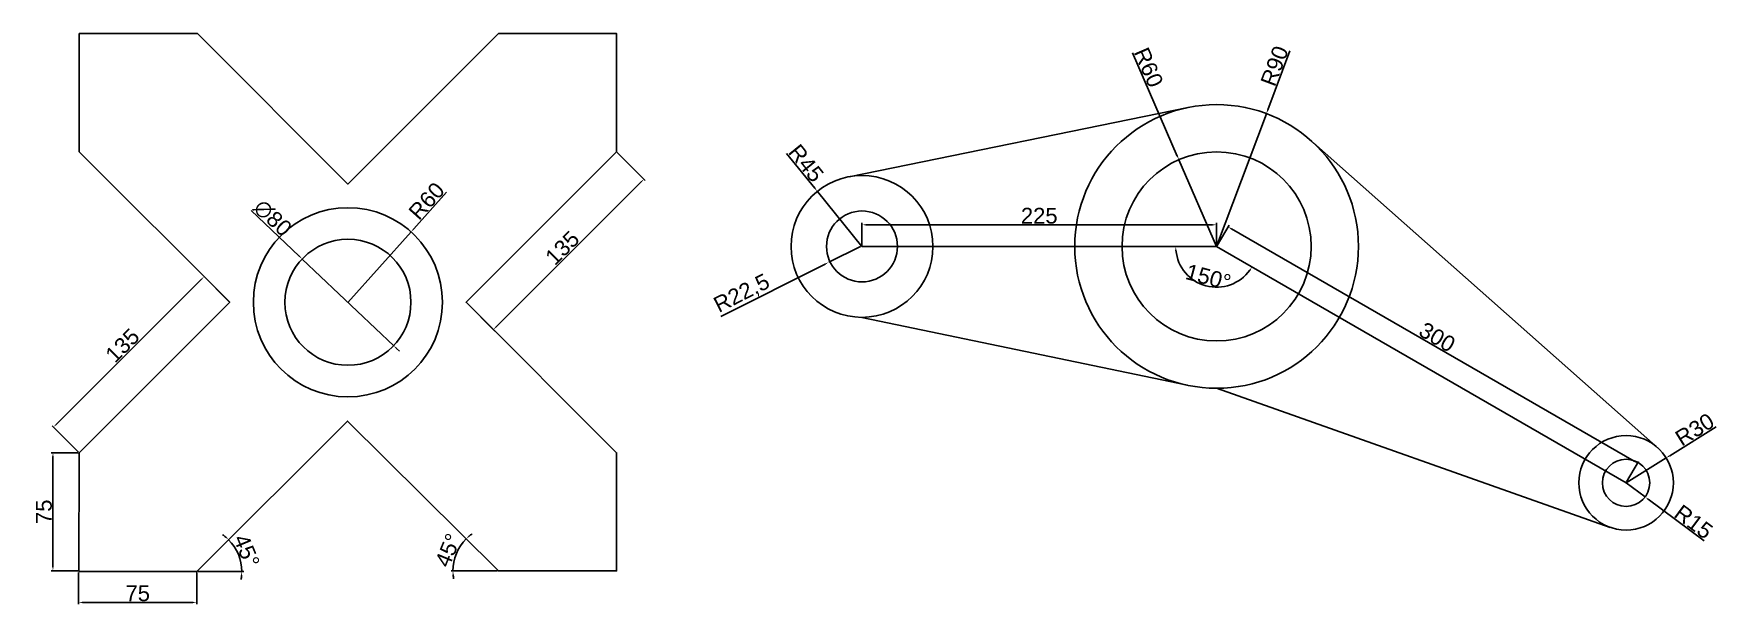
# Model space of a CAD drawing. Header units: millimetres. Extents: x 1484 to 6560, y 1637 to 2010.
# Drawn here: x 3124 to 4191, y 1637 to 2000 of the extents above; entities that cross this region are included whole.
import ezdxf

# ---------------------------------------------------------------- set-up
doc = ezdxf.new("R2010")
doc.units = ezdxf.units.MM
doc.styles.get("Standard").update_dxf_attribs({"font": 'arial.ttf'})
doc.dimstyles.new('ISO-25', dxfattribs={"dimtxt": 4, "dimasz": 2.5, "dimexe": 1.25, "dimexo": 0.625, "dimtad": 1, "dimtxsty": 'Standard', "dimcen": 2.5, "dimclrd": 1, "dimclrt": 4, "dimadec": 0, "dimazin": 0, "dimtfac": 1, "dimtmove": 0, "dimatfit": 3, "dimfxl": 1, "dimtfillclr": 6, "dimarcsym": 0})

# ---------------------------------------------------------------- blocks, each defined once
blk = doc.blocks.new('*D54')
at = {"color": 0, "linetype": 'Continuous', "lineweight": -2, "transparency": 16777216}
for p, q in [((3152.1, 1657.7), (3152.1, 1637.5)), ((3227.1, 1657.7), (3227.1, 1637.5))]:
    blk.add_line(p, q, dxfattribs=at)
at = {"color": 1, "linetype": 'Continuous', "lineweight": -2, "transparency": 16777216}
blk.add_line((3154.6, 1638.7), (3224.6, 1638.7), dxfattribs=at)
at = {"color": 1, "linetype": 'Continuous', "transparency": 16777216}
for points in [[(3154.6, 1639.1), (3154.6, 1638.3), (3152.1, 1638.7)], [(3224.6, 1639.1), (3224.6, 1638.3), (3227.1, 1638.7)]]:
    blk.add_solid(points, dxfattribs=at)
at = {"layer": 'Defpoints', "color": 0, "linetype": 'Continuous', "transparency": 16777216}
for p in [(3152.1, 1658.3), (3227.1, 1658.3), (3227.1, 1638.7)]:
    blk.add_point(p, dxfattribs=at)
at = {"color": 4, "linetype": 'Continuous', "transparency": 16777216, "insert": (3189.6, 1644.4), "char_height": 10, "attachment_point": 5}
blk.add_mtext('75', dxfattribs=at)
blk = doc.blocks.new('*D55')
at = {"color": 0, "linetype": 'Continuous', "lineweight": -2, "transparency": 16777216}
for p, q in [((3151.9, 1733.7), (3134.6, 1733.7)), ((3151.9, 1658.7), (3134.6, 1658.7))]:
    blk.add_line(p, q, dxfattribs=at)
at = {"color": 1, "linetype": 'Continuous', "lineweight": -2, "transparency": 16777216}
blk.add_line((3135.8, 1731.2), (3135.8, 1661.2), dxfattribs=at)
at = {"color": 1, "linetype": 'Continuous', "transparency": 16777216}
for points in [[(3135.4, 1731.2), (3136.2, 1731.2), (3135.8, 1733.7)], [(3135.4, 1661.2), (3136.2, 1661.2), (3135.8, 1658.7)]]:
    blk.add_solid(points, dxfattribs=at)
at = {"layer": 'Defpoints', "color": 0, "linetype": 'Continuous', "transparency": 16777216}
for p in [(3152.5, 1733.7), (3135.8, 1658.7), (3152.5, 1658.7)]:
    blk.add_point(p, dxfattribs=at)
at = {"color": 4, "linetype": 'Continuous', "transparency": 16777216, "insert": (3130.1, 1696.2), "char_height": 10, "attachment_point": 5, "rotation": 90}
blk.add_mtext('75', dxfattribs=at)
blk = doc.blocks.new('*D56')
at = {"color": 1, "linetype": 'Continuous', "lineweight": -2, "transparency": 16777216}
blk.add_line((3138, 1751.7), (3229.9, 1843.6), dxfattribs=at)
at = {"color": 0, "linetype": 'Continuous', "lineweight": -2, "transparency": 16777216}
for p, q in [((3247.5, 1829.6), (3230.8, 1846.3)), ((3152.1, 1734.1), (3135.3, 1750.8))]:
    blk.add_line(p, q, dxfattribs=at)
at = {"color": 1, "linetype": 'Continuous', "transparency": 16777216}
for points in [[(3229.6, 1843.9), (3230.2, 1843.4), (3231.7, 1845.4)], [(3137.7, 1752), (3138.3, 1751.4), (3136.2, 1750)]]:
    blk.add_solid(points, dxfattribs=at)
at = {"layer": 'Defpoints', "color": 0, "linetype": 'Continuous', "transparency": 16777216}
for p in [(3231.7, 1845.4), (3248, 1829.1), (3152.5, 1733.7)]:
    blk.add_point(p, dxfattribs=at)
at = {"color": 4, "linetype": 'Continuous', "transparency": 16777216, "insert": (3179.9, 1801.7), "char_height": 10, "attachment_point": 5, "rotation": 45}
blk.add_mtext('135', dxfattribs=at)
blk = doc.blocks.new('*D57')
at = {"color": 1, "linetype": 'Continuous', "lineweight": -2, "transparency": 16777216}
for p, q in [((3385.5, 1899), (3364.7, 1875.7)), ((3323, 1829.1), (3363, 1873.8))]:
    blk.add_line(p, q, dxfattribs=at)
at = {"color": 1, "linetype": 'Continuous', "transparency": 16777216}
blk.add_solid([(3364.4, 1876), (3365, 1875.4), (3363, 1873.8)], dxfattribs=at)
at = {"layer": 'Defpoints', "color": 0, "linetype": 'Continuous', "transparency": 16777216}
for p in [(3363, 1873.8), (3323, 1829.1)]:
    blk.add_point(p, dxfattribs=at)
at = {"color": 4, "linetype": 'Continuous', "transparency": 16777216, "insert": (3372.9, 1893.4), "char_height": 10, "attachment_point": 5, "rotation": 48.1247}
blk.add_mtext('R60', dxfattribs=at)
blk = doc.blocks.new('*D58')
at = {"color": 1, "linetype": 'Continuous', "lineweight": -2, "transparency": 16777216}
for p, q in [((3261.5, 1887.3), (3292.1, 1858.4)), ((3352, 1801.6), (3293.9, 1856.6)), ((3353.8, 1799.9), (3355.6, 1798.2))]:
    blk.add_line(p, q, dxfattribs=at)
at = {"color": 1, "linetype": 'Continuous', "transparency": 16777216}
for points in [[(3292.4, 1858.7), (3291.8, 1858.1), (3293.9, 1856.6)], [(3354.1, 1800.2), (3353.5, 1799.6), (3352, 1801.6)]]:
    blk.add_solid(points, dxfattribs=at)
at = {"layer": 'Defpoints', "color": 0, "linetype": 'Continuous', "transparency": 16777216}
for p in [(3293.9, 1856.6), (3352, 1801.6)]:
    blk.add_point(p, dxfattribs=at)
at = {"color": 4, "linetype": 'Continuous', "transparency": 16777216, "insert": (3275.2, 1882.6), "char_height": 10, "attachment_point": 5, "rotation": 316.5592}
blk.add_mtext('∅80', dxfattribs=at)
blk = doc.blocks.new('*D59')
at = {"color": 0, "linetype": 'Continuous', "lineweight": -2, "transparency": 16777216}
blk.add_line((3227.8, 1658.3), (3256.9, 1658.3), dxfattribs=at)
at = {"color": 1, "linetype": 'Continuous', "lineweight": -2, "transparency": 16777216}
for start, end in [(50.0285, 55.057), (0, 45), (349.943, 354.9715)]:
    blk.add_arc((3227.1, 1658.3), 28.5, start, end, dxfattribs=at)
at = {"color": 1, "linetype": 'Continuous', "transparency": 16777216}
for points in [[(3245.7, 1680.5), (3245.2, 1679.8), (3247.3, 1678.5)], [(3255.1, 1655.8), (3255.9, 1655.8), (3255.6, 1658.3)]]:
    blk.add_solid(points, dxfattribs=at)
at = {"layer": 'Defpoints', "color": 0, "linetype": 'Continuous', "transparency": 16777216}
for p in [(3322.6, 1753.8), (3254.7, 1665.7), (3152.1, 1658.3), (3227.1, 1658.3), (3227.1, 1658.3)]:
    blk.add_point(p, dxfattribs=at)
at = {"color": 4, "linetype": 'Continuous', "transparency": 16777216, "insert": (3258.7, 1671.4), "char_height": 10, "attachment_point": 5, "rotation": 292.5}
blk.add_mtext('45°', dxfattribs=at)
blk = doc.blocks.new('*D60')
at = {"color": 0, "linetype": 'Continuous', "lineweight": -2, "transparency": 16777216}
blk.add_line((3417.8, 1658.7), (3388.4, 1658.7), dxfattribs=at)
at = {"color": 1, "linetype": 'Continuous', "lineweight": -2, "transparency": 16777216}
for start, end in [(135.2191, 180), (125.2693, 130.2442), (184.9749, 189.9498)]:
    blk.add_arc((3418.4, 1658.7), 28.8, start, end, dxfattribs=at)
at = {"color": 1, "linetype": 'Continuous', "transparency": 16777216}
for points in [[(3400.1, 1680.4), (3399.5, 1681), (3398, 1679)], [(3389.3, 1656.2), (3390.1, 1656.2), (3389.6, 1658.7)]]:
    blk.add_solid(points, dxfattribs=at)
at = {"layer": 'Defpoints', "color": 0, "linetype": 'Continuous', "transparency": 16777216}
for p in [(3322.6, 1753.8), (3393.4, 1673), (3418.4, 1658.7), (3418.4, 1658.7), (3493.4, 1658.7)]:
    blk.add_point(p, dxfattribs=at)
at = {"color": 4, "linetype": 'Continuous', "transparency": 16777216, "insert": (3386.5, 1671.8), "char_height": 10, "attachment_point": 5, "rotation": 67.6095}
blk.add_mtext('45°', dxfattribs=at)
blk = doc.blocks.new('*D61')
at = {"color": 0, "linetype": 'Continuous', "lineweight": -2, "transparency": 16777216}
for p, q in [((3493.9, 1924.2), (3511.6, 1906.4)), ((3398.4, 1828.7), (3416.2, 1810.9))]:
    blk.add_line(p, q, dxfattribs=at)
at = {"color": 1, "linetype": 'Continuous', "lineweight": -2, "transparency": 16777216}
blk.add_line((3509, 1905.5), (3417.1, 1813.6), dxfattribs=at)
at = {"color": 1, "linetype": 'Continuous', "transparency": 16777216}
for points in [[(3508.7, 1905.8), (3509.3, 1905.2), (3510.8, 1907.3)], [(3416.8, 1813.9), (3417.4, 1813.3), (3415.3, 1811.8)]]:
    blk.add_solid(points, dxfattribs=at)
at = {"layer": 'Defpoints', "color": 0, "linetype": 'Continuous', "transparency": 16777216}
for p in [(3493.4, 1924.6), (3398, 1829.1), (3415.3, 1811.8)]:
    blk.add_point(p, dxfattribs=at)
at = {"color": 4, "linetype": 'Continuous', "transparency": 16777216, "insert": (3459, 1863.6), "char_height": 10, "attachment_point": 5, "rotation": 45}
blk.add_mtext('135', dxfattribs=at)
blk = doc.blocks.new('*D62')
at = {"color": 0, "linetype": 'Continuous', "lineweight": -2, "transparency": 16777216}
for p, q in [((3649.1, 1865.2), (3649.1, 1879.5)), ((3874.1, 1865.2), (3874.1, 1879.5))]:
    blk.add_line(p, q, dxfattribs=at)
at = {"color": 1, "linetype": 'Continuous', "lineweight": -2, "transparency": 16777216}
blk.add_line((3651.6, 1878.3), (3871.6, 1878.3), dxfattribs=at)
at = {"color": 1, "linetype": 'Continuous', "transparency": 16777216}
for points in [[(3651.6, 1878.7), (3651.6, 1877.9), (3649.1, 1878.3)], [(3871.6, 1878.7), (3871.6, 1877.9), (3874.1, 1878.3)]]:
    blk.add_solid(points, dxfattribs=at)
at = {"layer": 'Defpoints', "color": 0, "linetype": 'Continuous', "transparency": 16777216}
for p in [(3874.1, 1878.3), (3649.1, 1864.6), (3874.1, 1864.6)]:
    blk.add_point(p, dxfattribs=at)
at = {"color": 4, "linetype": 'Continuous', "transparency": 16777216, "insert": (3761.6, 1884), "char_height": 10, "attachment_point": 5}
blk.add_mtext('225', dxfattribs=at)
blk = doc.blocks.new('*D63')
at = {"color": 0, "linetype": 'Continuous', "lineweight": -2, "transparency": 16777216}
for p, q in [((3874.4, 1865.1), (3882, 1878.1)), ((4134.3, 1715.1), (4141.8, 1728.1))]:
    blk.add_line(p, q, dxfattribs=at)
at = {"color": 1, "linetype": 'Continuous', "lineweight": -2, "transparency": 16777216}
blk.add_line((3883.5, 1875.8), (4139, 1728.3), dxfattribs=at)
at = {"color": 1, "linetype": 'Continuous', "transparency": 16777216}
for points in [[(3883.7, 1876.1), (3883.3, 1875.4), (3881.3, 1877)], [(4139.2, 1728.6), (4138.8, 1727.9), (4141.1, 1727)]]:
    blk.add_solid(points, dxfattribs=at)
at = {"layer": 'Defpoints', "color": 0, "linetype": 'Continuous', "transparency": 16777216}
for p in [(3874.1, 1864.6), (4141.1, 1727), (4133.9, 1714.6)]:
    blk.add_point(p, dxfattribs=at)
at = {"color": 4, "linetype": 'Continuous', "transparency": 16777216, "insert": (4014.1, 1807), "char_height": 10, "attachment_point": 5, "rotation": 330}
blk.add_mtext('300', dxfattribs=at)
blk = doc.blocks.new('*D64')
at = {"color": 1, "linetype": 'Continuous', "lineweight": -2, "transparency": 16777216}
for p, q in [((3601.3, 1923.6), (3619.2, 1901.5)), ((3649.1, 1864.6), (3620.8, 1899.5))]:
    blk.add_line(p, q, dxfattribs=at)
at = {"color": 1, "linetype": 'Continuous', "transparency": 16777216}
blk.add_solid([(3619.6, 1901.7), (3618.9, 1901.2), (3620.8, 1899.5)], dxfattribs=at)
at = {"layer": 'Defpoints', "color": 0, "linetype": 'Continuous', "transparency": 16777216}
for p in [(3620.8, 1899.5), (3649.1, 1864.6)]:
    blk.add_point(p, dxfattribs=at)
at = {"color": 4, "linetype": 'Continuous', "transparency": 16777216, "insert": (3613.7, 1917.4), "char_height": 10, "attachment_point": 5, "rotation": 309.0035}
blk.add_mtext('R45', dxfattribs=at)
blk = doc.blocks.new('*D65')
at = {"color": 1, "linetype": 'Continuous', "lineweight": -2, "transparency": 16777216}
for p, q in [((3648.1, 1864.6), (3628, 1854.5)), ((3559.6, 1820.1), (3625.7, 1853.3))]:
    blk.add_line(p, q, dxfattribs=at)
at = {"color": 1, "linetype": 'Continuous', "transparency": 16777216}
blk.add_solid([(3625.5, 1853.7), (3625.9, 1853), (3628, 1854.5)], dxfattribs=at)
at = {"layer": 'Defpoints', "color": 0, "linetype": 'Continuous', "transparency": 16777216}
for p in [(3648.1, 1864.6), (3628, 1854.5)]:
    blk.add_point(p, dxfattribs=at)
at = {"color": 4, "linetype": 'Continuous', "transparency": 16777216, "insert": (3573.1, 1834.3), "char_height": 10, "attachment_point": 5, "rotation": 26.6833}
blk.add_mtext('R22,5', dxfattribs=at)
blk = doc.blocks.new('*D66')
at = {"color": 1, "linetype": 'Continuous', "lineweight": -2, "transparency": 16777216}
for p, q in [((3920.7, 1988.8), (3906.6, 1951.2)), ((3874.1, 1864.6), (3905.7, 1948.8))]:
    blk.add_line(p, q, dxfattribs=at)
at = {"color": 1, "linetype": 'Continuous', "transparency": 16777216}
blk.add_solid([(3906.2, 1951.3), (3907, 1951), (3905.7, 1948.8)], dxfattribs=at)
at = {"layer": 'Defpoints', "color": 0, "linetype": 'Continuous', "transparency": 16777216}
for p in [(3905.7, 1948.8), (3874.1, 1864.6)]:
    blk.add_point(p, dxfattribs=at)
at = {"color": 4, "linetype": 'Continuous', "transparency": 16777216, "insert": (3910.9, 1979.1), "char_height": 10, "attachment_point": 5, "rotation": 69.4599}
blk.add_mtext('R90', dxfattribs=at)
blk = doc.blocks.new('*D67')
at = {"color": 1, "linetype": 'Continuous', "lineweight": -2, "transparency": 16777216}
for p, q in [((3820.8, 1987.5), (3849.2, 1921.9)), ((3874.1, 1864.6), (3850.2, 1919.6))]:
    blk.add_line(p, q, dxfattribs=at)
at = {"color": 1, "linetype": 'Continuous', "transparency": 16777216}
blk.add_solid([(3849.6, 1922.1), (3848.9, 1921.7), (3850.2, 1919.6)], dxfattribs=at)
at = {"layer": 'Defpoints', "color": 0, "linetype": 'Continuous', "transparency": 16777216}
for p in [(3850.2, 1919.6), (3874.1, 1864.6)]:
    blk.add_point(p, dxfattribs=at)
at = {"color": 4, "linetype": 'Continuous', "transparency": 16777216, "insert": (3831, 1978.2), "char_height": 10, "attachment_point": 5, "rotation": 293.4677}
blk.add_mtext('R60', dxfattribs=at)
blk = doc.blocks.new('*D68')
at = {"color": 1, "linetype": 'Continuous', "lineweight": -2, "transparency": 16777216}
for p, q in [((4191.2, 1750.1), (4161.6, 1731.7)), ((4133.9, 1714.6), (4159.4, 1730.4))]:
    blk.add_line(p, q, dxfattribs=at)
at = {"color": 1, "linetype": 'Continuous', "transparency": 16777216}
blk.add_solid([(4161.3, 1732.1), (4161.8, 1731.3), (4159.4, 1730.4)], dxfattribs=at)
at = {"layer": 'Defpoints', "color": 0, "linetype": 'Continuous', "transparency": 16777216}
for p in [(4159.4, 1730.4), (4133.9, 1714.6)]:
    blk.add_point(p, dxfattribs=at)
at = {"color": 4, "linetype": 'Continuous', "transparency": 16777216, "insert": (4177.5, 1748.4), "char_height": 10, "attachment_point": 5, "rotation": 31.8124}
blk.add_mtext('R30', dxfattribs=at)
blk = doc.blocks.new('*D69')
at = {"color": 1, "linetype": 'Continuous', "lineweight": -2, "transparency": 16777216}
for p, q in [((4133.9, 1714.6), (4146, 1705.6)), ((4183.4, 1677.7), (4148, 1704.1))]:
    blk.add_line(p, q, dxfattribs=at)
at = {"color": 1, "linetype": 'Continuous', "transparency": 16777216}
blk.add_solid([(4148.2, 1704.4), (4147.7, 1703.8), (4146, 1705.6)], dxfattribs=at)
at = {"layer": 'Defpoints', "color": 0, "linetype": 'Continuous', "transparency": 16777216}
for p in [(4133.9, 1714.6), (4146, 1705.6)]:
    blk.add_point(p, dxfattribs=at)
at = {"color": 4, "linetype": 'Continuous', "transparency": 16777216, "insert": (4176.8, 1689.8), "char_height": 10, "attachment_point": 5, "rotation": 323.315}
blk.add_mtext('R15', dxfattribs=at)
blk = doc.blocks.new('*D70')
at = {"color": 1, "linetype": 'Continuous', "lineweight": -2, "transparency": 16777216}
blk.add_arc((3874.1, 1864.6), 25.9, 185.5247, 324.4753, dxfattribs=at)
at = {"color": 1, "linetype": 'Continuous', "transparency": 16777216}
for points in [[(3847.9, 1862.1), (3848.7, 1862.1), (3848.2, 1864.6)], [(3894.9, 1849.7), (3895.6, 1849.3), (3896.6, 1851.6)]]:
    blk.add_solid(points, dxfattribs=at)
at = {"layer": 'Defpoints', "color": 0, "linetype": 'Continuous', "transparency": 16777216}
for p in [(3649.1, 1864.6), (3874.1, 1864.6), (3874.1, 1864.6), (3857.5, 1844.7), (4133.9, 1714.6)]:
    blk.add_point(p, dxfattribs=at)
at = {"color": 4, "linetype": 'Continuous', "transparency": 16777216, "insert": (3868.9, 1845.1), "char_height": 10, "attachment_point": 5, "rotation": 345}
blk.add_mtext('150°', dxfattribs=at)

msp = doc.modelspace()

# ---------------------------------------------------------------- linework, layer by layer
for p, q in [((3641.043, 1908.835), (3856.131, 1952.75)), ((4154.507, 1736.412), (3935.654, 1930.261)), ((3649.135, 1819.569), (3855.756, 1776.466)), ((3874.135, 1774.569), (4123.946, 1686.283))]:
    msp.add_line(p, q)
for points in [[(3227.133, 1658.319), (3322.592, 1753.779), (3418.416, 1658.685), (3493.416, 1658.685), (3493.416, 1733.685), (3397.957, 1829.144), (3493.416, 1924.604), (3493.416, 1999.604), (3418.416, 1999.604), (3322.957, 1904.144), (3322.957, 1904.144), (3227.497, 1999.604), (3152.497, 1999.604), (3152.497, 1924.604), (3247.957, 1829.144), (3152.497, 1733.685), (3152.133, 1658.319)], [(3649.135, 1864.569), (3874.135, 1864.569), (4133.943, 1714.569)], [(3152.133, 1658.319), (3227.133, 1658.319)]]:
    msp.add_lwpolyline(points)
for centre, radius in [((3874.135, 1864.569), 90), ((3874.135, 1864.569), 60), ((3649.135, 1864.569), 45), ((3322.957, 1829.144), 60), ((3649.135, 1864.569), 22.5), ((3322.957, 1829.144), 40), ((4133.943, 1714.569), 30), ((4133.943, 1714.569), 15)]:
    msp.add_circle(centre, radius)

# ---------------------------------------------------------------- dimensions: what is measured, and where the dimension line sits
at = {"linetype": 'Continuous'}
for center, mpoint, picture, middle in [((3874.135, 1864.569), (3850.241, 1919.606), '*D67', (3825.784, 1975.94)), ((3874.135, 1864.569), (3905.713, 1948.847), '*D66', (3916.28, 1977.05)), ((3649.135, 1864.569), (3620.814, 1899.539), '*D64', (3609.262, 1913.803)), ((3322.957, 1829.144), (3363.007, 1873.82), '*D57', (3377.161, 1889.608)), ((3648.074, 1864.569), (3627.971, 1854.465), '*D65', (3576.057, 1828.374)), ((4133.943, 1714.569), (4159.436, 1730.383), '*D68', (4180.548, 1743.48)), ((4133.943, 1714.569), (4145.972, 1705.608), '*D69', (4173.331, 1685.226))]:
    dim = msp.add_radius_dim(center=center, mpoint=mpoint, dimstyle='ISO-25', override={"dimtxt": 10}, dxfattribs=at)
    dim.commit()
    dim.dimension.update_dxf_attribs({"geometry": picture, "text_midpoint": middle, "dimtype": 164})
for p1, p2, distance, picture, middle in [((3493.416, 1924.604), (3397.957, 1829.144), 24.52, '*D61', (3458.97, 1863.59)), ((3874.135, 1864.569), (4133.943, 1714.569), 14.391, '*D63', (4014.101, 1806.998)), ((3152.497, 1733.685), (3247.957, 1829.144), 23.013, '*D56', (3179.899, 1801.742))]:
    dim = msp.add_aligned_dim(p1=p1, p2=p2, distance=distance, dimstyle='ISO-25', override={"dimtxt": 10}, dxfattribs=at)
    dim.commit()
    dim.dimension.update_dxf_attribs({"geometry": picture, "text_midpoint": middle})
dim = msp.add_diameter_dim_2p(p1=(3352, 1801.64), p2=(3293.913, 1856.649), dimstyle='ISO-25', override={"dimtxt": 10}, dxfattribs=at)
dim.commit()
dim.dimension.update_dxf_attribs({"geometry": '*D58', "text_midpoint": (3271.1, 1878.253), "dimtype": 163})
for base, p1, p2, picture, middle in [((3874.135, 1878.296), (3649.135, 1864.569), (3874.135, 1864.569), '*D62', (3761.635, 1884.026)), ((3227.133, 1638.702), (3152.133, 1658.319), (3227.133, 1658.319), '*D54', (3189.633, 1644.412))]:
    dim = msp.add_linear_dim(base=base, p1=p1, p2=p2, dimstyle='ISO-25', override={"dimtxt": 10}, dxfattribs=at)
    dim.commit()
    dim.dimension.update_dxf_attribs({"geometry": picture, "text_midpoint": middle})
for base, line1, line2, picture, middle in [((3857.463, 1844.7), ((3874.135, 1864.569), (4133.943, 1714.569)), ((3649.135, 1864.569), (3874.135, 1864.569)), '*D70', (3868.905, 1845.051)), ((3254.657, 1665.694), ((3152.133, 1658.319), (3227.133, 1658.319)), ((3227.133, 1658.319), (3322.592, 1753.779)), '*D59', (3258.734, 1671.409)), ((3393.436, 1673.022), ((3322.592, 1753.779), (3418.416, 1658.685)), ((3418.416, 1658.685), (3493.416, 1658.685)), '*D60', (3386.506, 1671.831))]:
    dim = msp.add_angular_dim_2l(base=base, line1=line1, line2=line2, dimstyle='ISO-25', override={"dimtxt": 10}, dxfattribs=at)
    dim.commit()
    dim.dimension.update_dxf_attribs({"geometry": picture, "text_midpoint": middle})
dim = msp.add_linear_dim(base=(3135.831, 1658.685), p1=(3152.497, 1733.685), p2=(3152.497, 1658.685), angle=90, dimstyle='ISO-25', override={"dimtxt": 10}, dxfattribs=at)
dim.commit()
dim.dimension.update_dxf_attribs({"geometry": '*D55', "text_midpoint": (3130.121, 1696.185)})

doc.saveas('drawing.dxf')
